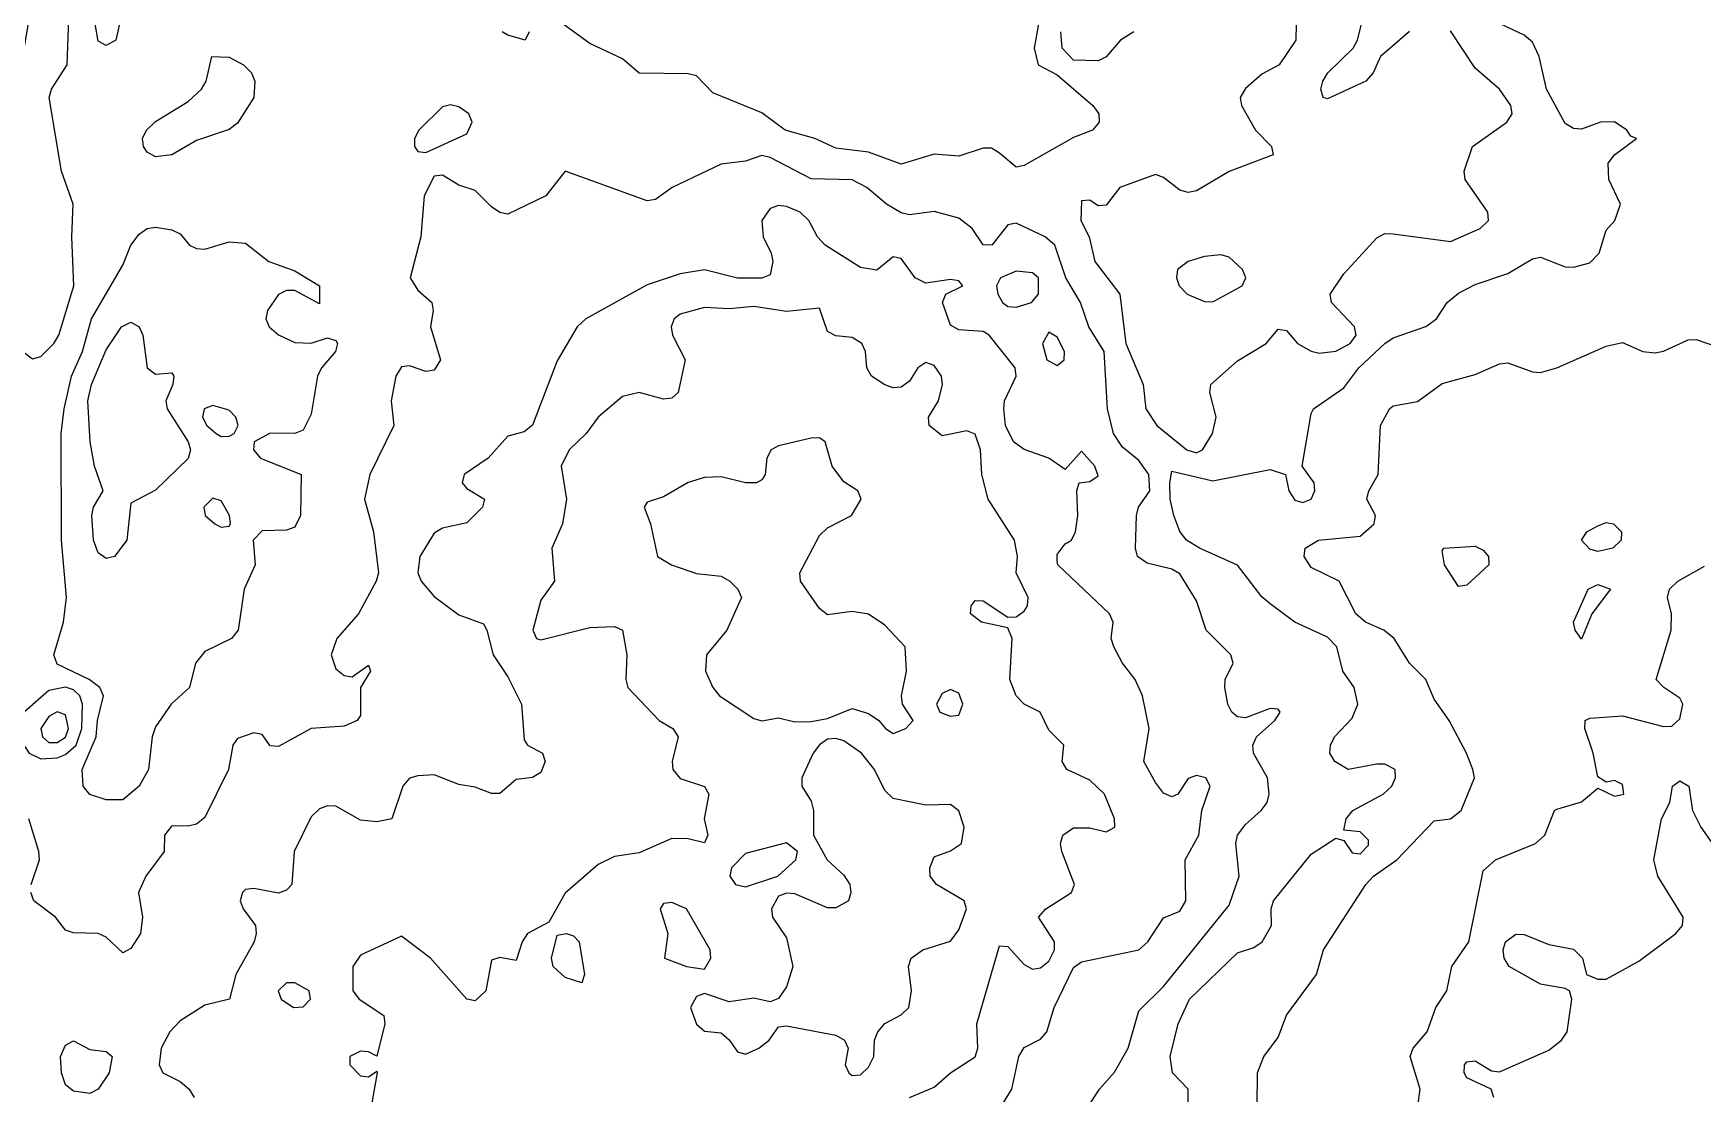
# Model space of a CAD drawing. Extents: x 425119 to 428731, y 1576976 to 1581037.
# Drawn here: x 427095 to 427706, y 1577363 to 1577751 of the extents above; entities that cross this region are included whole.
import ezdxf

# ---------------------------------------------------------------- set-up
doc = ezdxf.new("R2010")
doc.units = 21
doc.header["$MEASUREMENT"] = 0
doc.layers.add('C-TOPO-MAJR', color=3, linetype='Continuous')
doc.layers.add('C-TOPO-MINR', color=8, linetype='Continuous')

msp = doc.modelspace()

# ---------------------------------------------------------------- linework, layer by layer
at = {"layer": 'C-TOPO-MAJR'}
for points, elevation in [([(427121.5, 1577558.71), (427118.5, 1577560.83), (427116.86, 1577565.5), (427116.18, 1577574.5), (427116.82, 1577577.5), (427120.29, 1577583.5), (427117.22, 1577592.5), (427115.61, 1577601.5), (427114.78, 1577616.5), (427116.02, 1577622.5), (427121.5, 1577635.09), (427127.11, 1577643.5), (427130.5, 1577645.25), (427133.5, 1577643.58), (427134.89, 1577640.5), (427136.5, 1577628.49), (427139.5, 1577626.17), (427145.5, 1577626.74), (427146.16, 1577625.5), (427145.89, 1577622.5), (427143.32, 1577616.5), (427143.74, 1577613.5), (427151.48, 1577601.5), (427152.25, 1577598.5), (427151.5, 1577595.34), (427139.5, 1577583.79), (427130.5, 1577579.03), (427128.98, 1577565.5), (427124.51, 1577559.5), (427121.5, 1577558.71)], 70), ([(427406.71, 1577496.5), (427409.5, 1577494.69), (427414.1, 1577496.5), (427416.8, 1577499.5), (427412.98, 1577505.5), (427412.61, 1577508.5), (427414.36, 1577517.5), (427413.87, 1577526.5), (427406.5, 1577534.35), (427400.5, 1577538.35), (427394.5, 1577539.33), (427385.5, 1577538.13), (427382.5, 1577540.49), (427375.55, 1577550.5), (427375.37, 1577553.5), (427382.5, 1577567.19), (427385.5, 1577569.95), (427394.32, 1577574.5), (427397.82, 1577580.5), (427396.62, 1577583.5), (427391.5, 1577586.8), (427387.16, 1577592.5), (427384.6, 1577601.5), (427382.5, 1577602.9), (427379.5, 1577602.82), (427367.5, 1577599.95), (427364.83, 1577598.5), (427363.24, 1577595.5), (427362.7, 1577589.5), (427361.5, 1577587.51), (427359.54, 1577586.5), (427355.5, 1577586.49), (427346.5, 1577588.68), (427340.5, 1577588.38), (427334.5, 1577586.54), (427325.5, 1577581.35), (427319.5, 1577579.39), (427318.34, 1577577.5), (427320.7, 1577571.5), (427323.3, 1577559.5), (427328.32, 1577556.5), (427337.5, 1577553.25), (427346.5, 1577552.35), (427349.79, 1577550.5), (427352.64, 1577547.5), (427353.99, 1577544.5), (427348.66, 1577532.5), (427341.19, 1577523.5), (427340.8, 1577517.5), (427343.5, 1577511.51), (427345.94, 1577508.5), (427358.5, 1577500.21), (427361.5, 1577499.34), (427367.5, 1577500.49), (427373.5, 1577498.99), (427379.5, 1577499.13), (427385.5, 1577500.23), (427394.5, 1577503.86), (427400.5, 1577502.07), (427404.32, 1577499.5), (427406.71, 1577496.5)], 75), ([(427426.58, 1577502.5), (427430.5, 1577501.09), (427433.5, 1577501.38), (427435.04, 1577505.5), (427433.5, 1577509.52), (427430.5, 1577510.83), (427427.5, 1577509.31), (427425.42, 1577505.5), (427426.58, 1577502.5)], 75), ([(427393.32, 1577370.5), (427394.5, 1577369.54), (427397.5, 1577369.85), (427400.5, 1577372.64), (427402.39, 1577376.5), (427402.67, 1577382.5), (427403.96, 1577385.5), (427406.5, 1577388.64), (427412.5, 1577391.8), (427415.31, 1577394.5), (427416.23, 1577400.5), (427415.08, 1577409.5), (427416.16, 1577412.5), (427420.4, 1577415.5), (427430.5, 1577418.74), (427433.5, 1577422.89), (427436.37, 1577430.5), (427435.54, 1577433.5), (427425.36, 1577439.5), (427423.05, 1577442.5), (427422.89, 1577445.5), (427424.5, 1577449.63), (427430.5, 1577451.83), (427434.54, 1577454.5), (427435.52, 1577460.5), (427433.5, 1577466.47), (427430.5, 1577468.75), (427421.5, 1577468.51), (427409.5, 1577470.94), (427406.5, 1577473.8), (427402.64, 1577481.5), (427397.92, 1577487.5), (427391.5, 1577492.06), (427388.5, 1577492.94), (427385.5, 1577492.69), (427382.5, 1577490.6), (427380.2, 1577487.5), (427376.03, 1577478.5), (427376.11, 1577475.5), (427379.5, 1577469.93), (427380.4, 1577466.5), (427380.35, 1577457.5), (427385.41, 1577448.5), (427391.5, 1577442.92), (427393.6, 1577439.5), (427394.01, 1577436.5), (427393.15, 1577433.5), (427388.5, 1577430.87), (427385.5, 1577430.87), (427373.5, 1577436.04), (427370.5, 1577436.29), (427367.5, 1577435.18), (427364.95, 1577430.5), (427365.38, 1577427.5), (427370.5, 1577419.97), (427372.79, 1577409.5), (427370.5, 1577401.98), (427367.5, 1577397.74), (427364.5, 1577396.5), (427358.5, 1577397.89), (427349.5, 1577396.51), (427340.5, 1577399.59), (427337.5, 1577398.46), (427335.39, 1577394.5), (427337.5, 1577388.29), (427340.5, 1577385.83), (427346.5, 1577385.2), (427349.5, 1577382.64), (427352.5, 1577378.17), (427355.5, 1577377.36), (427360.33, 1577379.5), (427364.09, 1577382.5), (427367.5, 1577387.32), (427370.5, 1577387.75), (427388.5, 1577384.37), (427391.72, 1577382.5), (427393, 1577379.5), (427391.91, 1577373.5), (427393.32, 1577370.5)], 75), ([(427351.8, 1577439.5), (427355.5, 1577438.66), (427367.3, 1577442.5), (427373.91, 1577448.5), (427374.55, 1577451.5), (427370.5, 1577454.73), (427355.5, 1577450.76), (427350.33, 1577445.5), (427349.75, 1577442.5), (427351.8, 1577439.5)], 75), ([(427333.82, 1577409.5), (427340.5, 1577408.48), (427342.72, 1577412.5), (427342.59, 1577415.5), (427333.91, 1577430.5), (427328.5, 1577432.89), (427325.5, 1577432.45), (427324.27, 1577430.5), (427327.02, 1577421.5), (427325.87, 1577412.5), (427333.82, 1577409.5)], 75)]:
    msp.add_lwpolyline(points, close=True, dxfattribs=dict(at, elevation=elevation))
at = {"layer": 'C-TOPO-MAJR', "elevation": 70}
msp.add_lwpolyline([(427542.61, 1577346.5), (427542.91, 1577370.5), (427545.16, 1577376.5), (427550.5, 1577383.5), (427553.5, 1577391.62), (427564.43, 1577406.5), (427567.02, 1577415.5), (427582.49, 1577439.5), (427585.32, 1577442.5), (427593.92, 1577448.5), (427607.5, 1577462.78), (427613.5, 1577463.5), (427617.45, 1577466.5), (427622.29, 1577478.5), (427621.64, 1577481.5), (427619.36, 1577487.5), (427613.09, 1577499.5), (427607.5, 1577507.3), (427604.49, 1577514.5), (427598.5, 1577520.41), (427592.93, 1577529.5), (427589.13, 1577532.5), (427582.41, 1577535.5), (427578.91, 1577538.5), (427572.73, 1577550.5), (427562.5, 1577555.47), (427559.93, 1577559.5), (427560.32, 1577562.5), (427565.18, 1577565.5), (427580.5, 1577566.99), (427585.6, 1577571.5), (427586.03, 1577574.5), (427582.92, 1577580.5), (427583.61, 1577583.5), (427587.09, 1577589.5), (427587.96, 1577607.5), (427591.2, 1577613.5), (427592.5, 1577614.7), (427601.5, 1577616.18), (427610.5, 1577622.83), (427622.5, 1577626.12), (427631.5, 1577629.98), (427634.5, 1577630.41), (427643.5, 1577627.04), (427646.5, 1577626.8), (427652.5, 1577628.52), (427670.5, 1577636.47), (427676.5, 1577637.82), (427683.93, 1577634.5), (427688.5, 1577634.09), (427691.5, 1577634.62), (427700.5, 1577638.78), (427703.5, 1577638.95), (427715.5, 1577634.8)], dxfattribs=at)
at = {"layer": 'C-TOPO-MINR'}
for points, elevation in [([(427093.32, 1577757.5), (427085.18, 1577709.5), (427084.6, 1577685.5), (427088.5, 1577642.67), (427090.98, 1577634.5), (427090.98, 1577634.5), (427094.5, 1577631.82), (427097.5, 1577632.71), (427102.3, 1577637.5), (427104.14, 1577640.5), (427109.63, 1577658.5), (427108.89, 1577676.5), (427109.42, 1577688.5), (427105.09, 1577700.5), (427100.59, 1577727.5), (427101.44, 1577730.5), (427107.15, 1577739.5), (427108.15, 1577766.5)], 72), ([(427127.5, 1577760.02), (427125.02, 1577748.5), (427121.5, 1577746.46), (427118.5, 1577748.14), (427117.43, 1577754.5)], 71), ([(427462.71, 1577754.5), (427461.15, 1577745.5), (427462.65, 1577739.5), (427469.5, 1577735.74), (427482.66, 1577724.5), (427484.78, 1577721.5), (427484.97, 1577718.5), (427482.47, 1577715.5), (427475.5, 1577712.9), (427457.5, 1577702.57), (427454.5, 1577702.01), (427448.5, 1577707.16), (427445.5, 1577708.89), (427442.5, 1577709), (427433.5, 1577706.03), (427424.5, 1577706.8), (427412.5, 1577703.11), (427412.5, 1577703.11), (427400.5, 1577707.49), (427388.5, 1577708.94), (427380.85, 1577712.5), (427370, 1577715.5), (427361.5, 1577721.86), (427343.5, 1577729.2), (427337.5, 1577735.4), (427334.5, 1577736.13), (427316.5, 1577736.33), (427310.5, 1577741.63), (427298.5, 1577747.26), (427284.28, 1577757.5)], 71), ([(427556.99, 1577754.5), (427556.88, 1577748.5), (427550.75, 1577739.5), (427544.5, 1577735.98), (427538.5, 1577730.81), (427536.49, 1577727.5), (427536.99, 1577724.5), (427542.1, 1577715.5), (427548.01, 1577709.5), (427548.61, 1577706.5), (427532.5, 1577700.41), (427520.5, 1577693.32), (427517.5, 1577692.71), (427514.5, 1577693.6), (427508.5, 1577698.19), (427505.5, 1577699.29), (427492.52, 1577694.5), (427487.5, 1577688.05), (427484.5, 1577687.86), (427481.5, 1577689.97), (427478.5, 1577689.63), (427478.24, 1577682.5), (427481.29, 1577676.5), (427483.31, 1577667.5), (427492.48, 1577655.5), (427494.71, 1577637.5), (427501.05, 1577622.5), (427502, 1577613.5), (427506.02, 1577607.5), (427517.03, 1577598.5), (427517.03, 1577598.5), (427520.5, 1577597.4), (427522.72, 1577598.5), (427526.44, 1577604.5), (427527.78, 1577610.5), (427525.4, 1577619.5), (427525.81, 1577622.5), (427535.5, 1577631.16), (427546.09, 1577637.5), (427550.5, 1577642.66), (427553.5, 1577642.2), (427557.56, 1577637.5), (427562.5, 1577634.61), (427565.5, 1577633.93), (427571.5, 1577634.59), (427576.85, 1577637.5), (427579.01, 1577640.5), (427578.33, 1577643.5), (427569.95, 1577652.5), (427569.46, 1577655.5), (427574.5, 1577662.95), (427586.5, 1577676.12), (427589.5, 1577677.7), (427592.5, 1577677.64), (427613.5, 1577674.74), (427624.43, 1577679.5), (427627.41, 1577682.5), (427627.16, 1577685.5), (427618.95, 1577697.5), (427618.58, 1577700.5), (427621.6, 1577709.5), (427634.19, 1577718.5), (427636.04, 1577721.5), (427635.66, 1577724.5), (427631.51, 1577730.5), (427622.5, 1577738.22), (427613.5, 1577751.9)], 72), ([(427517.5, 1577358.33), (427517.51, 1577364.5), (427511.8, 1577370.5), (427510.87, 1577376.5), (427513.82, 1577388.5), (427518.04, 1577397.5), (427535.5, 1577414.4), (427541.5, 1577416.36), (427544.56, 1577418.5), (427547.96, 1577424.5), (427547.84, 1577430.5), (427548.76, 1577433.5), (427562.5, 1577450.53), (427571.5, 1577456.42), (427574.5, 1577455.56), (427577.5, 1577451.05), (427580.5, 1577450.67), (427583.5, 1577453.8), (427583.5, 1577455.68), (427580.5, 1577458.77), (427574.5, 1577459.35), (427575.3, 1577463.5), (427577.75, 1577466.5), (427588.91, 1577472.5), (427592.01, 1577475.5), (427593.4, 1577478.5), (427593.25, 1577481.5), (427589.5, 1577483.49), (427586.5, 1577483.51), (427576.09, 1577481.5), (427571.15, 1577484.5), (427569.3, 1577487.5), (427569.58, 1577490.5), (427571.12, 1577493.5), (427577.5, 1577500.36), (427579.6, 1577505.5), (427578.26, 1577511.5), (427574.17, 1577517.5), (427571.88, 1577526.5), (427568.5, 1577529.96), (427556.59, 1577535.5), (427547.5, 1577542.23), (427544.5, 1577544.76), (427535.5, 1577556.36), (427521.59, 1577562.5), (427516.87, 1577565.5), (427514.5, 1577568.68), (427512.3, 1577574.5), (427510.87, 1577580.5), (427510.76, 1577586.5), (427511.5, 1577590.68), (427526.5, 1577587.25), (427547.5, 1577591.35), (427553.11, 1577589.5), (427554.31, 1577583.5), (427556.5, 1577580.1), (427559.5, 1577579.27), (427562.5, 1577580.48), (427563.91, 1577583.5), (427563.68, 1577586.5), (427559.26, 1577592.5), (427562.5, 1577611.78), (427563.42, 1577613.5), (427574.5, 1577621.23), (427580.01, 1577628.5), (427589.5, 1577637.49), (427592.5, 1577639.51), (427604.5, 1577643.63), (427608.39, 1577646.5), (427612.29, 1577652.5), (427616.5, 1577655.88), (427622.5, 1577659.04), (427634.5, 1577663.13), (427643.5, 1577668.47), (427646.5, 1577669.03), (427655.5, 1577665.49), (427658.5, 1577665.37), (427664.5, 1577666.93), (427667.91, 1577670.5), (427670.5, 1577678.94), (427673.72, 1577682.5), (427675.78, 1577688.5), (427671.5, 1577697.5), (427671.28, 1577703.5), (427673.55, 1577706.5), (427681.66, 1577712.5), (427679.5, 1577713.31), (427678.09, 1577715.5), (427673.5, 1577718.54), (427668.48, 1577718.5), (427661.5, 1577715.91), (427658.5, 1577716.19), (427655.5, 1577717.95), (427648.66, 1577730.5), (427645.95, 1577742.5), (427643.5, 1577747.7), (427640.5, 1577750.28), (427631.72, 1577754.5)], 71), ([(427598.5, 1577751.61), (427587.88, 1577742.5), (427585.22, 1577736.5), (427582.53, 1577733.5), (427568.5, 1577727.05), (427566.91, 1577727.5), (427566.12, 1577730.5), (427566.76, 1577733.5), (427568.58, 1577736.5), (427577.85, 1577745.5), (427579.5, 1577748.5), (427580.95, 1577754.5)], 72), ([(427276.22, 1577751.5), (427274.8, 1577748.5), (427268.5, 1577750.29), (427266.39, 1577751.5)], 71), ([(427497.56, 1577751.5), (427492.76, 1577748.5), (427487.5, 1577742.39), (427484.5, 1577740.88), (427475.5, 1577741.18), (427471.35, 1577745.5), (427470.92, 1577751.5)], 71), ([(427479.17, 1577355.5), (427485.04, 1577364.5), (427490.5, 1577370.8), (427495.49, 1577379.5), (427499.5, 1577393.21), (427508.5, 1577402.12), (427532.5, 1577431.84), (427536.17, 1577442.5), (427534.98, 1577454.5), (427535.57, 1577457.5), (427538.5, 1577461.41), (427544.27, 1577466.5), (427546.45, 1577469.5), (427547.15, 1577472.5), (427546.52, 1577478.5), (427541.36, 1577487.5), (427541.2, 1577490.5), (427542.5, 1577493.5), (427549.21, 1577499.5), (427551.19, 1577502.5), (427550.5, 1577503.64), (427547.5, 1577503.85), (427538.5, 1577500.46), (427535.5, 1577500.8), (427533.47, 1577502.5), (427531.99, 1577505.5), (427530.95, 1577511.5), (427531.08, 1577514.5), (427533.92, 1577520.5), (427533.13, 1577523.5), (427524.04, 1577532.5), (427520.5, 1577543.27), (427514.5, 1577553.14), (427511.5, 1577554.82), (427502.5, 1577557.08), (427498.93, 1577559.5), (427498.2, 1577562.5), (427498.63, 1577574.5), (427499.33, 1577577.5), (427503.41, 1577583.5), (427503.14, 1577589.5), (427499.5, 1577594.66), (427493.5, 1577599.49), (427490.2, 1577604.5), (427487.92, 1577613.5), (427486.79, 1577634.5), (427481.11, 1577643.5), (427478.11, 1577652.5), (427472.68, 1577661.5), (427468.74, 1577673.5), (427465.2, 1577676.5), (427454.5, 1577681.53), (427451.5, 1577680.86), (427445.6, 1577673.5), (427442.5, 1577673.57), (427438.48, 1577679.5), (427433.5, 1577683.32), (427424.5, 1577685.81), (427415.5, 1577684.5), (427412.5, 1577685.32), (427407.08, 1577688.5), (427399.91, 1577694.5), (427394.5, 1577697.33), (427379.5, 1577697.76), (427364.5, 1577705.49), (427361.5, 1577706.24), (427355.5, 1577704.16), (427346.5, 1577703.14), (427328.64, 1577694.5), (427322.5, 1577690.21), (427319.5, 1577689.64), (427289.5, 1577700.49), (427282.35, 1577691.5), (427268.5, 1577684.73), (427265.5, 1577685.41), (427262.5, 1577687.41), (427256.5, 1577693.39), (427250.5, 1577695.38), (427244.5, 1577699.07), (427241.5, 1577698.72), (427237.87, 1577691.5), (427236.61, 1577676.5), (427232.69, 1577661.5), (427235.5, 1577657), (427240.59, 1577652.5), (427241.19, 1577649.5), (427240.15, 1577643.5), (427243.76, 1577631.5), (427241.5, 1577627.65), (427238.5, 1577627.19), (427232.5, 1577629.27), (427229.5, 1577628.86), (427227.53, 1577625.5), (427225.78, 1577616.5), (427226.72, 1577607.5), (427217.99, 1577589.5), (427216.04, 1577580.5), (427219.34, 1577568.5), (427221.09, 1577553.5), (427220.32, 1577550.5), (427213.86, 1577538.5), (427205.82, 1577529.5), (427203.79, 1577523.5), (427205.5, 1577518.41), (427208.5, 1577515.98), (427211.5, 1577515.42), (427217.5, 1577519.77), (427218.19, 1577517.5), (427214.58, 1577511.5), (427214.5, 1577501.28), (427213.33, 1577499.5), (427208.5, 1577497.35), (427196.5, 1577496.5), (427184.5, 1577489.94), (427181.5, 1577490.21), (427178.5, 1577494.39), (427175.5, 1577494.93), (427169.5, 1577492.93), (427167.75, 1577490.5), (427166.23, 1577481.5), (427157.5, 1577463.97), (427154.5, 1577461.56), (427151.5, 1577460.79), (427145.5, 1577460.92), (427142.76, 1577457.5), (427142.64, 1577451.5), (427135.94, 1577442.5), (427133.23, 1577436.5), (427134.72, 1577427.5), (427134.02, 1577421.5), (427130.5, 1577416.06), (427127.5, 1577414.45), (427121.5, 1577420.16), (427118.5, 1577421.58), (427109.5, 1577421.74), (427106.5, 1577422.71), (427102.93, 1577427.5), (427094.98, 1577433.5), (427093.82, 1577436.5)], 72), ([(427448.5, 1577357.24), (427452.99, 1577364.5), (427455.52, 1577376.5), (427457.5, 1577379.8), (427463.5, 1577382.85), (427465.72, 1577385.5), (427468.39, 1577394.5), (427475.5, 1577409.03), (427478.5, 1577411.16), (427499.5, 1577415.52), (427502.71, 1577418.5), (427508.5, 1577427.3), (427514.5, 1577429.65), (427516.63, 1577433.5), (427516.41, 1577448.5), (427521.45, 1577457.5), (427522.5, 1577466.5), (427525.53, 1577475.5), (427523.92, 1577478.5), (427520.5, 1577479.33), (427517.5, 1577478.26), (427513.72, 1577472.5), (427511.5, 1577471.59), (427508.5, 1577472.87), (427505.5, 1577476.83), (427501.28, 1577484.5), (427503.27, 1577496.5), (427500.79, 1577508.5), (427498.15, 1577514.5), (427493.5, 1577520.45), (427490.32, 1577526.5), (427489.37, 1577529.5), (427490.02, 1577535.5), (427488.72, 1577538.5), (427469.76, 1577556.5), (427469.5, 1577557.7), (427469.5, 1577560.25), (427472.5, 1577564.17), (427474.85, 1577565.5), (427476.2, 1577568.5), (427477.12, 1577574.5), (427476.72, 1577583.5), (427477.6, 1577586.5), (427481.5, 1577586.93), (427484.5, 1577588.98), (427483.38, 1577592.5), (427478.5, 1577598.03), (427472.5, 1577591.35), (427466.44, 1577595.5), (427457.5, 1577598.67), (427453.61, 1577601.5), (427450.69, 1577607.5), (427450.08, 1577613.5), (427450.21, 1577616.5), (427454.52, 1577625.5), (427454.13, 1577628.5), (427444.7, 1577640.5), (427442.5, 1577641.84), (427433.5, 1577642.46), (427430.5, 1577644.18), (427427.53, 1577652.5), (427428.8, 1577655.5), (427434.99, 1577658.5), (427433.5, 1577660.36), (427430.5, 1577660.93), (427421.5, 1577659.59), (427417.58, 1577661.5), (427412.5, 1577668.55), (427409.5, 1577669.18), (427403.5, 1577664.26), (427397.5, 1577665.21), (427384.6, 1577673.5), (427381.88, 1577676.5), (427378.65, 1577682.5), (427375.5, 1577685.5), (427370.5, 1577687.65), (427367.5, 1577687.91), (427364.5, 1577686.91), (427361.39, 1577682.5), (427361.87, 1577676.5), (427364.92, 1577670.5), (427365.41, 1577667.5), (427364.5, 1577662.63), (427361.5, 1577661.41), (427352.5, 1577661.4), (427340.5, 1577664.4), (427331.5, 1577662.94), (427319.5, 1577658.94), (427296.97, 1577646.5), (427293.88, 1577643.5), (427286.5, 1577631.17), (427277.5, 1577607.56), (427274.5, 1577605.12), (427268.5, 1577603.57), (427261.23, 1577595.5), (427252.46, 1577589.5), (427251.72, 1577586.5), (427253.5, 1577584.38), (427259.9, 1577580.5), (427259.17, 1577577.5), (427253.5, 1577571.81), (427244.5, 1577569.91), (427241.5, 1577568.06), (427236.25, 1577559.5), (427235.55, 1577553.5), (427236.78, 1577550.5), (427241.5, 1577544.8), (427250.5, 1577538.09), (427259.5, 1577534.84), (427260.84, 1577532.5), (427263.1, 1577523.5), (427268.5, 1577515.47), (427273.5, 1577505.5), (427274.5, 1577492.43), (427275.72, 1577490.5), (427281.14, 1577487.5), (427282.16, 1577484.5), (427280.5, 1577480.4), (427277.5, 1577478.59), (427271.5, 1577477.86), (427265.5, 1577472.78), (427262.5, 1577472.77), (427256.5, 1577475.12), (427250.5, 1577476.1), (427241.5, 1577479.54), (427235.5, 1577479.25), (427232.5, 1577478.37), (427230.04, 1577475.5), (427225.96, 1577463.5), (427220.5, 1577462.38), (427214.5, 1577463.02), (427205.5, 1577468.11), (427202.5, 1577468.2), (427199.5, 1577467.13), (427196.5, 1577464.22), (427190.26, 1577451.5), (427189.46, 1577439.5), (427187.5, 1577437.39), (427184.5, 1577436.32), (427175.5, 1577437.99), (427172.5, 1577437.63), (427171.36, 1577436.5), (427170.55, 1577433.5), (427171.63, 1577430.5), (427176.16, 1577424.5), (427176.29, 1577421.5), (427175.57, 1577418.5), (427168.91, 1577406.5), (427166.6, 1577397.5), (427157.5, 1577395.27), (427148.5, 1577389.61), (427144.8, 1577385.5), (427141.63, 1577379.5), (427140.78, 1577373.5), (427142.21, 1577370.5), (427148.5, 1577367.34), (427151.81, 1577364.5), (427153.61, 1577361.5)], 73), ([(427415.49, 1577361.5), (427424.5, 1577365.25), (427430.5, 1577370.5), (427439.5, 1577376.4), (427440.56, 1577379.5), (427440.2, 1577388.5), (427448.5, 1577416.97), (427451.5, 1577416.81), (427457.5, 1577410.21), (427460.5, 1577408.53), (427463.5, 1577408.9), (427466.5, 1577411.35), (427468.52, 1577415.5), (427468.56, 1577418.5), (427462.77, 1577427.5), (427465.35, 1577430.5), (427474.84, 1577436.5), (427475.86, 1577439.5), (427471.25, 1577451.5), (427470.81, 1577454.5), (427471.67, 1577457.5), (427475.5, 1577460.21), (427481.5, 1577460.19), (427487.5, 1577458.74), (427490.7, 1577460.5), (427490.53, 1577463.5), (427486.83, 1577472.5), (427481.5, 1577477.63), (427473.11, 1577481.5), (427471.38, 1577484.5), (427471.93, 1577490.5), (427466.5, 1577496), (427463.31, 1577502.5), (427457.5, 1577505.47), (427454.5, 1577508.51), (427452.24, 1577514.5), (427453.05, 1577529.5), (427451.5, 1577533.42), (427441.83, 1577535.5), (427437.77, 1577538.5), (427438.07, 1577541.5), (427439.5, 1577543.42), (427442.5, 1577543.31), (427451.5, 1577537.27), (427454.5, 1577537.4), (427457.5, 1577539.45), (427458.73, 1577541.5), (427458.96, 1577544.5), (427454.6, 1577553.5), (427455.03, 1577559.5), (427453.89, 1577565.5), (427444.25, 1577580.5), (427441.92, 1577589.5), (427441.53, 1577598.5), (427439.5, 1577604.25), (427436.5, 1577605.46), (427427.5, 1577603.67), (427422.7, 1577607.5), (427422.42, 1577610.5), (427426.06, 1577616.5), (427427.57, 1577622.5), (427427.19, 1577625.5), (427424.5, 1577629.45), (427421.5, 1577630.52), (427418.5, 1577628.55), (427415.5, 1577623.61), (427412.5, 1577621.45), (427409.5, 1577621.23), (427406.5, 1577622.27), (427401.63, 1577625.5), (427399.86, 1577628.5), (427399.34, 1577634.5), (427398.02, 1577637.5), (427394.5, 1577639.65), (427388.5, 1577640.32), (427385.5, 1577641.79), (427382.5, 1577650.38), (427370.5, 1577649.12), (427358.5, 1577650.94), (427349.5, 1577650.1), (427340.5, 1577650.68), (427331.5, 1577648.17), (427329.35, 1577646.5), (427328.29, 1577643.5), (427328.78, 1577640.5), (427333.36, 1577631.5), (427330.78, 1577619.5), (427328.5, 1577617.5), (427325.5, 1577617.08), (427316.5, 1577619.53), (427310.5, 1577618.01), (427301.53, 1577610.5), (427297.09, 1577604.5), (427290.9, 1577598.5), (427287.96, 1577592.5), (427289.98, 1577580.5), (427288.51, 1577571.5), (427284.52, 1577562.5), (427285.5, 1577550.5), (427280.5, 1577543.57), (427277.56, 1577532.5), (427278.97, 1577529.5), (427280.5, 1577528.96), (427298.5, 1577533.49), (427307.5, 1577533.93), (427310.39, 1577532.5), (427312.02, 1577523.5), (427311.72, 1577514.5), (427312.44, 1577511.5), (427323.89, 1577499.5), (427328.92, 1577496.5), (427330.77, 1577493.5), (427328.65, 1577484.5), (427328.86, 1577481.5), (427331.5, 1577478.26), (427340.5, 1577475.32), (427342.08, 1577472.5), (427340.31, 1577463.5), (427341.7, 1577457.5), (427340.5, 1577454.73), (427334.5, 1577456.19), (427328.5, 1577456.33), (427316.5, 1577451.03), (427307.5, 1577449.71), (427301.5, 1577446.75), (427289.5, 1577436.24), (427283.5, 1577425.7), (427275.71, 1577421.5), (427273.71, 1577418.5), (427271.5, 1577411.6), (427265.5, 1577412.75), (427262.5, 1577411.73), (427260.44, 1577400.5), (427256.5, 1577396.94), (427253.5, 1577397.53), (427240.17, 1577412.5), (427229.5, 1577420.53), (427214.5, 1577413.62), (427211.68, 1577409.5), (427211.77, 1577400.5), (427214, 1577397.5), (427223.13, 1577391.5), (427223.42, 1577388.5), (427220.5, 1577376.67), (427217.5, 1577378.22), (427214.5, 1577378.48), (427210.61, 1577376.5), (427210.59, 1577373.5), (427214.5, 1577369.49), (427217.5, 1577369.07), (427220.5, 1577371.16), (427220.67, 1577370.5), (427217.92, 1577355.5)], 74), ([(427601.54, 1577358.5), (427602.46, 1577364.5), (427598.8, 1577376.5), (427599.8, 1577379.5), (427604.98, 1577385.5), (427608.11, 1577394.5), (427612.2, 1577400.5), (427614.04, 1577409.5), (427620.2, 1577418.5), (427625.5, 1577444.45), (427630.04, 1577448.5), (427644.65, 1577454.5), (427648.11, 1577457.5), (427651.61, 1577466.5), (427652.5, 1577466.99), (427661.5, 1577469.67), (427667.5, 1577474.77), (427673.5, 1577471.78), (427677, 1577472.5), (427676.5, 1577476.05), (427673.5, 1577477.49), (427670.5, 1577476.92), (427667.5, 1577478.92), (427665.79, 1577487.5), (427662.67, 1577496.5), (427662.84, 1577499.5), (427664.5, 1577500.39), (427676.5, 1577501.18), (427691.5, 1577497.27), (427694.5, 1577497.46), (427697.5, 1577500.05), (427698.51, 1577505.5), (427697.5, 1577507.68), (427691.57, 1577511.5), (427688.78, 1577514.5), (427694.33, 1577532.5), (427694.44, 1577538.5), (427692.96, 1577544.5), (427693.65, 1577547.5), (427696.69, 1577550.5), (427706.5, 1577556)], 69), ([(427629.43, 1577361.5), (427628.42, 1577364.5), (427619.5, 1577368.68), (427618.51, 1577370.5), (427618.6, 1577373.5), (427619.5, 1577374.6), (427622.5, 1577374.98), (427628.5, 1577371.3), (427631.5, 1577370.89), (427649.5, 1577378.88), (427654.21, 1577382.5), (427656.18, 1577385.5), (427657.9, 1577397.5), (427657.07, 1577400.5), (427655.5, 1577401.42), (427646.5, 1577403.03), (427635.05, 1577409.5), (427633.14, 1577412.5), (427632.81, 1577415.5), (427633.69, 1577418.5), (427637.5, 1577421.31), (427640.5, 1577421.19), (427649.5, 1577417.48), (427658.5, 1577415.77), (427661.88, 1577412.5), (427663.29, 1577406.5), (427667.5, 1577404.76), (427670.5, 1577404.87), (427682.5, 1577411.41), (427695.98, 1577421.5), (427698.44, 1577424.5), (427698.71, 1577427.5), (427689.37, 1577442.5), (427687.99, 1577448.5), (427690.77, 1577463.5), (427693.87, 1577469.5), (427694.76, 1577475.5), (427697.5, 1577477.45), (427700.75, 1577475.5), (427702.05, 1577466.5), (427705.16, 1577460.5), (427715.5, 1577445.69)], 68), ([(427093.96, 1577439.5), (427096.98, 1577448.5), (427096.81, 1577451.5), (427093.14, 1577463.5)], 72)]:
    msp.add_lwpolyline(points, dxfattribs=dict(at, elevation=elevation))
for points, elevation in [([(427139.5, 1577705.75), (427136.5, 1577707.42), (427135.1, 1577709.5), (427134.78, 1577712.5), (427136.15, 1577715.5), (427139.5, 1577718.74), (427151.5, 1577726.03), (427156.39, 1577730.5), (427158.06, 1577733.5), (427160.06, 1577742.5), (427166.5, 1577742.25), (427171.66, 1577739.5), (427174.6, 1577736.5), (427175.84, 1577733.5), (427175.44, 1577727.5), (427169.5, 1577718.11), (427166.5, 1577715.79), (427154.5, 1577711.75), (427145.5, 1577706.56), (427139.5, 1577705.75)], 71), ([(427234.34, 1577709.5), (427235.5, 1577707.77), (427238.5, 1577707.35), (427253.5, 1577714.22), (427255.44, 1577718.5), (427254.21, 1577721.5), (427250.5, 1577724.11), (427247.5, 1577724.81), (427244.5, 1577724.02), (427235.88, 1577715.5), (427234.31, 1577712.5), (427234.34, 1577709.5)], 72), ([(427115.5, 1577472.38), (427112.97, 1577475.5), (427112.64, 1577481.5), (427117.83, 1577493.5), (427118.25, 1577499.5), (427120.45, 1577508.5), (427119.08, 1577511.5), (427115.19, 1577514.5), (427103.5, 1577520.12), (427102.27, 1577523.5), (427105.78, 1577535.5), (427106.86, 1577544.5), (427105.06, 1577565.5), (427105.01, 1577604.5), (427106.01, 1577613.5), (427108.81, 1577625.5), (427112.78, 1577634.5), (427116.01, 1577646.5), (427127.5, 1577666.13), (427130.52, 1577673.5), (427133.5, 1577677.45), (427136.5, 1577679.53), (427139.5, 1577679.97), (427145.5, 1577679.03), (427148.5, 1577677.54), (427151.96, 1577673.5), (427154.5, 1577672.18), (427157.5, 1577671.96), (427166.5, 1577674.69), (427172.5, 1577674.16), (427180.98, 1577667.5), (427190.5, 1577664.03), (427199.57, 1577658.5), (427199.5, 1577651.96), (427190.5, 1577656.79), (427187.5, 1577656.87), (427184.5, 1577655.42), (427180.48, 1577649.5), (427179.89, 1577646.5), (427181.1, 1577643.5), (427184.5, 1577640.57), (427190.5, 1577637.87), (427196.5, 1577637.58), (427202.5, 1577639.54), (427205.5, 1577638.58), (427206.16, 1577637.5), (427205.44, 1577634.5), (427200.21, 1577628.5), (427198.85, 1577625.5), (427196.5, 1577611.63), (427193.5, 1577605.7), (427190.5, 1577604.49), (427181.5, 1577604.6), (427175.59, 1577601.5), (427175.34, 1577598.5), (427177.94, 1577595.5), (427192.79, 1577589.5), (427192.59, 1577574.5), (427190.5, 1577570.2), (427187.5, 1577569.1), (427178.5, 1577568.84), (427175.22, 1577565.5), (427176.01, 1577556.5), (427172.01, 1577547.5), (427169.77, 1577532.5), (427167.35, 1577529.5), (427157.5, 1577524.74), (427154.11, 1577520.5), (427151.95, 1577511.5), (427145.22, 1577505.5), (427139.5, 1577497.17), (427138.29, 1577493.5), (427136.98, 1577481.5), (427133.5, 1577475.5), (427127.5, 1577470.43), (427121.5, 1577470.42), (427115.5, 1577472.38)], 71), ([(427517.08, 1577655.5), (427523.5, 1577652.82), (427526.5, 1577652.68), (427537.23, 1577658.5), (427538.64, 1577661.5), (427537.4, 1577664.5), (427532.5, 1577669.09), (427529.5, 1577669.94), (427523.5, 1577669.29), (427517.5, 1577667.44), (427513.63, 1577664.5), (427513.22, 1577661.5), (427514.23, 1577658.5), (427517.08, 1577655.5)], 73), ([(427449.56, 1577652.5), (427451.5, 1577650.98), (427454.5, 1577650.72), (427460.16, 1577652.5), (427462.72, 1577655.5), (427462.77, 1577661.5), (427460.5, 1577663.31), (427454.5, 1577663.92), (427448.75, 1577661.5), (427447.38, 1577658.5), (427447.77, 1577655.5), (427449.56, 1577652.5)], 73), ([(427465.72, 1577631.5), (427469.5, 1577629.36), (427472.1, 1577631.5), (427472.21, 1577634.5), (427469.5, 1577639.78), (427466.5, 1577641.57), (427464.12, 1577637.5), (427465.72, 1577631.5)], 73), ([(427161.68, 1577604.5), (427163.5, 1577603.46), (427166.5, 1577603.53), (427168.26, 1577604.5), (427169.79, 1577607.5), (427168.94, 1577610.5), (427166.5, 1577613.1), (427160.5, 1577614.76), (427157.26, 1577613.5), (427156.69, 1577610.5), (427158.28, 1577607.5), (427161.68, 1577604.5)], 71), ([(427161.18, 1577571.5), (427163.5, 1577570.19), (427166.5, 1577570.56), (427166.98, 1577571.5), (427166.59, 1577574.5), (427163.5, 1577579.9), (427160.5, 1577580.9), (427157.19, 1577577.5), (427157.66, 1577574.5), (427161.18, 1577571.5)], 71), ([(427664.5, 1577562.15), (427661.42, 1577565.5), (427663.49, 1577568.5), (427667.5, 1577570.73), (427670.5, 1577572), (427673.19, 1577571.5), (427676.16, 1577568.5), (427676, 1577565.5), (427672.94, 1577562.5), (427667.5, 1577561.34), (427664.5, 1577562.15)], 69), ([(427616.5, 1577548.5), (427611.31, 1577556.5), (427610.5, 1577561.6), (427611.12, 1577562.5), (427622.5, 1577563.31), (427625.5, 1577561.87), (427627.4, 1577559.5), (427627.55, 1577556.5), (427619.5, 1577548.97), (427616.5, 1577548.5)], 69), ([(427661.5, 1577529.28), (427659.13, 1577532.5), (427658.61, 1577535.5), (427663.93, 1577547.5), (427667.5, 1577549.2), (427672.13, 1577547.5), (427665.27, 1577538.5), (427661.5, 1577529.28)], 69), ([(427093.22, 1577487.5), (427097.5, 1577485.51), (427103.5, 1577485.87), (427106.5, 1577486.99), (427110.42, 1577490.5), (427112.49, 1577496.5), (427112.78, 1577505.5), (427111.85, 1577508.5), (427109.5, 1577510.66), (427106.5, 1577511.68), (427100.5, 1577510.47), (427091.5, 1577502.67), (427089.88, 1577496.5), (427091.26, 1577490.5), (427093.22, 1577487.5)], 72), ([(427098.1, 1577493.5), (427100.5, 1577491.45), (427103.5, 1577491.37), (427106.5, 1577493.33), (427107.62, 1577496.5), (427106.5, 1577501.61), (427103.5, 1577502.67), (427100.5, 1577501), (427097.53, 1577496.5), (427098.1, 1577493.5)], 73), ([(427295.5, 1577403.48), (427289.5, 1577405.45), (427285.09, 1577409.5), (427284.43, 1577412.5), (427286.5, 1577420.9), (427289.98, 1577421.5), (427292.5, 1577420.67), (427294.59, 1577418.5), (427296.57, 1577406.5), (427295.5, 1577403.48)], 74), ([(427190, 1577394.5), (427193.5, 1577394.73), (427196.19, 1577397.5), (427195.7, 1577400.5), (427190.5, 1577403.5), (427187.5, 1577403.44), (427184.35, 1577400.5), (427185.45, 1577397.5), (427190, 1577394.5)], 74), ([(427109.5, 1577363.88), (427106.5, 1577366.08), (427105.11, 1577370.5), (427104.68, 1577376.5), (427106.5, 1577380.61), (427109.5, 1577382.2), (427115.5, 1577379.05), (427121.5, 1577378.35), (427123.67, 1577376.5), (427122.54, 1577370.5), (427118.5, 1577364.61), (427115.5, 1577363.02), (427109.5, 1577363.88)], 72)]:
    msp.add_lwpolyline(points, close=True, dxfattribs=dict(at, elevation=elevation))

doc.saveas('drawing.dxf')
